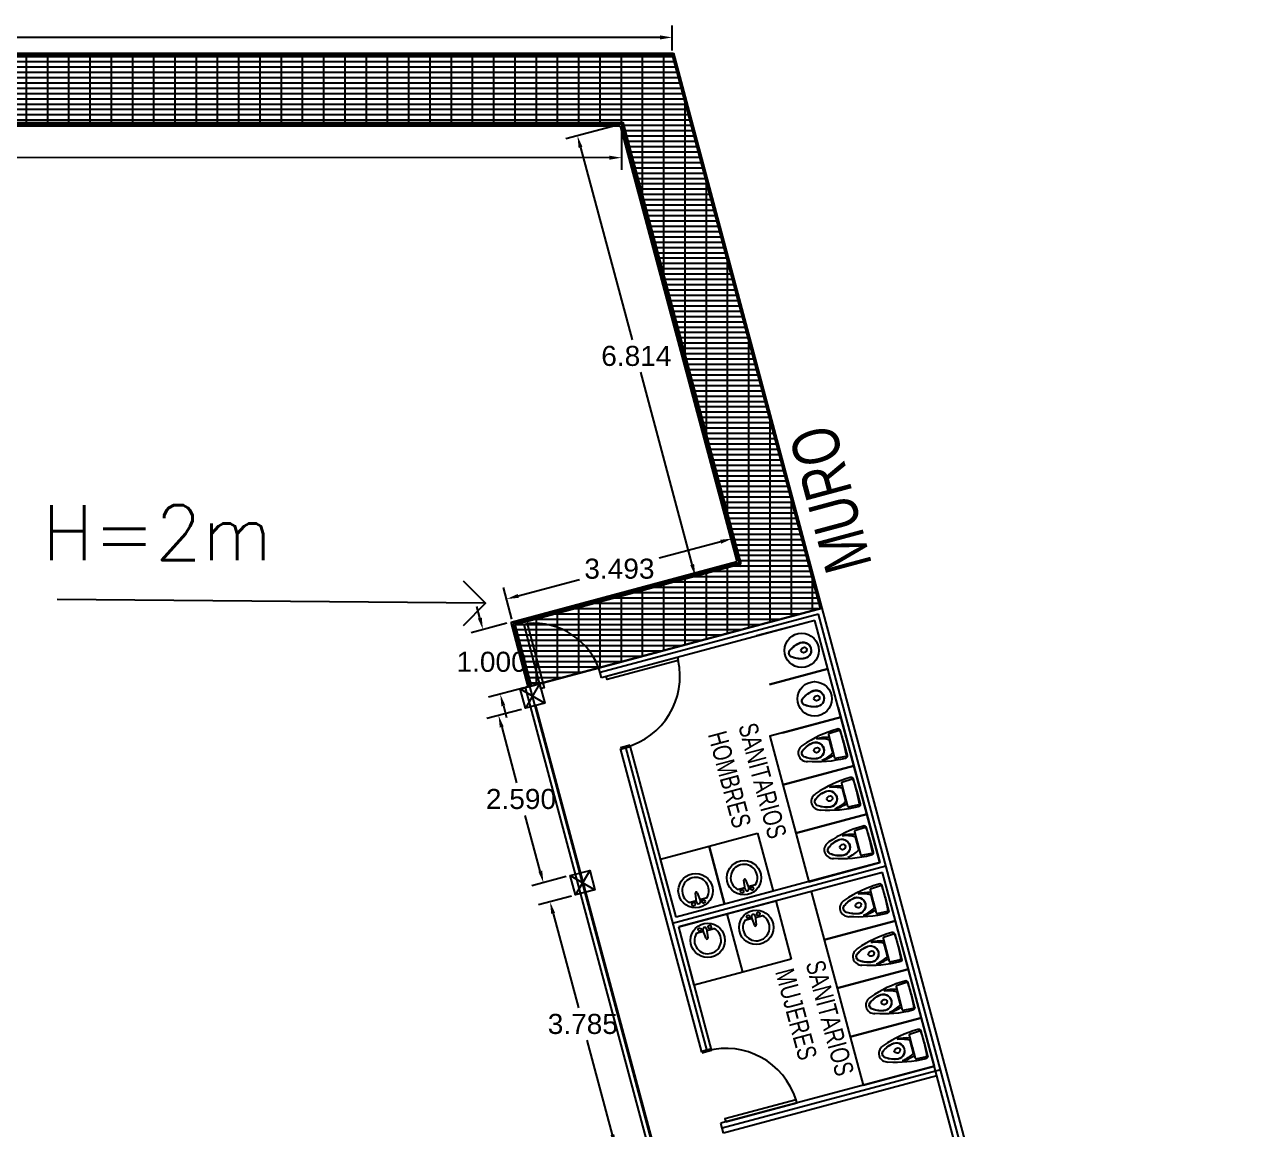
# Model space of a CAD drawing. Header units: millimetres. Extents: x 2348.9 to 2410.1, y 1655.7 to 1718.5.
# Drawn here: x 2373.03 to 2391.16, y 1699.52 to 1716.04 of the extents above; entities that cross this region are included whole.
import ezdxf

# ---------------------------------------------------------------- set-up
doc = ezdxf.new("R2010")
doc.units = ezdxf.units.MM
doc.layers.add('muros', color=5, linetype='Continuous', lineweight=50)
doc.styles.add('ARRAY BASE$0$STYLE1', font='swissc.ttf', dxfattribs={"width": 0.9})
doc.styles.get("Standard").update_dxf_attribs({"font": 'arial.ttf'})
doc.styles.add('TEXTOS', font='romans.shx')
doc.dimstyles.get("Standard").update_dxf_attribs({"dimtxt": 0.18, "dimasz": 0.18, "dimexe": 0.18, "dimexo": 0.0625, "dimgap": 0.09, "dimtad": 0, "dimtih": 1, "dimtoh": 1, "dimdec": 4, "dimzin": 0, "dimdsep": 46, "dimtxsty": 'Standard', "dimcen": 0.09, "dimadec": 0, "dimazin": 0, "dimtfac": 1, "dimtdec": 4, "dimtofl": 0, "dimtmove": 0, "dimatfit": 3, "dimfxl": 1, "dimtolj": 1, "dimtzin": 0, "dimarcsym": 0})

# ---------------------------------------------------------------- blocks, each defined once
blk = doc.blocks.new('*D27')
at = {"color": 0, "lineweight": -2, "transparency": 16777216}
for p, q in [((2356.495, 1715.649), (2356.495, 1716.027)), ((2382.712, 1715.649), (2382.712, 1716.027)), ((2356.675, 1715.847), (2368.889, 1715.847)), ((2382.532, 1715.847), (2370.319, 1715.847))]:
    blk.add_line(p, q, dxfattribs=at)
at = {"color": 0, "transparency": 16777216}
for points in [[(2356.675, 1715.877), (2356.675, 1715.817), (2356.495, 1715.847)], [(2382.532, 1715.877), (2382.532, 1715.817), (2382.712, 1715.847)]]:
    blk.add_solid(points, dxfattribs=at)
at = {"layer": 'Defpoints', "color": 0, "transparency": 16777216}
for p in [(2382.712, 1715.847), (2356.495, 1715.586), (2382.712, 1715.586)]:
    blk.add_point(p, dxfattribs=at)
at = {"color": 0, "transparency": 16777216, "insert": (2369.604, 1715.847), "char_height": 0.3, "attachment_point": 5}
blk.add_mtext('\\A1;26.217', dxfattribs=at)
blk = doc.blocks.new('*D29')
at = {"color": 0, "lineweight": -2, "transparency": 16777216}
for p, q in [((2379.838, 1707.168), (2379.791, 1707.342)), ((2380.244, 1707.09), (2379.711, 1706.948)), ((2380.502, 1706.124), (2379.97, 1705.982)), ((2380.19, 1705.854), (2380.237, 1705.68))]:
    blk.add_line(p, q, dxfattribs=at)
at = {"color": 0, "transparency": 16777216}
for points in [[(2379.867, 1707.176), (2379.809, 1707.16), (2379.885, 1706.994)], [(2380.219, 1705.862), (2380.161, 1705.847), (2380.143, 1706.028)]]:
    blk.add_solid(points, dxfattribs=at)
at = {"layer": 'Defpoints', "color": 0, "transparency": 16777216}
for p in [(2380.304, 1707.107), (2379.885, 1706.994), (2380.563, 1706.141)]:
    blk.add_point(p, dxfattribs=at)
at = {"color": 0, "transparency": 16777216, "insert": (2380.014, 1706.511), "char_height": 0.3, "attachment_point": 5}
blk.add_mtext('\\A1;1.000', dxfattribs=at)
blk = doc.blocks.new('*D30')
at = {"color": 0, "lineweight": -2, "transparency": 16777216}
for p, q in [((2357.53, 1714.491), (2357.53, 1713.871)), ((2381.954, 1714.489), (2381.954, 1713.869)), ((2357.71, 1714.051), (2369.027, 1714.05)), ((2381.774, 1714.049), (2370.456, 1714.05))]:
    blk.add_line(p, q, dxfattribs=at)
at = {"color": 0, "transparency": 16777216}
for points in [[(2357.71, 1714.081), (2357.71, 1714.021), (2357.53, 1714.051)], [(2381.774, 1714.079), (2381.774, 1714.019), (2381.954, 1714.049)]]:
    blk.add_solid(points, dxfattribs=at)
at = {"layer": 'Defpoints', "color": 0, "transparency": 16777216}
for p in [(2357.53, 1714.553), (2381.954, 1714.552), (2381.954, 1714.049)]:
    blk.add_point(p, dxfattribs=at)
at = {"color": 0, "transparency": 16777216, "insert": (2369.742, 1714.05), "char_height": 0.3, "attachment_point": 5}
blk.add_mtext('\\A1;24.424', dxfattribs=at)
blk = doc.blocks.new('*D31')
at = {"color": 0, "lineweight": -2, "transparency": 16777216}
for p, q in [((2381.894, 1714.536), (2381.123, 1714.329)), ((2381.343, 1714.202), (2382.112, 1711.328)), ((2383.011, 1707.967), (2382.242, 1710.841)), ((2383.654, 1707.952), (2382.884, 1707.746))]:
    blk.add_line(p, q, dxfattribs=at)
at = {"color": 0, "transparency": 16777216}
for points in [[(2381.372, 1714.21), (2381.314, 1714.194), (2381.297, 1714.376)], [(2383.04, 1707.975), (2382.982, 1707.959), (2383.058, 1707.793)]]:
    blk.add_solid(points, dxfattribs=at)
at = {"layer": 'Defpoints', "color": 0, "transparency": 16777216}
for p in [(2381.954, 1714.552), (2383.715, 1707.969), (2383.058, 1707.793)]:
    blk.add_point(p, dxfattribs=at)
at = {"color": 0, "transparency": 16777216, "insert": (2382.177, 1711.084), "char_height": 0.3, "attachment_point": 5}
blk.add_mtext('\\A1;6.814', dxfattribs=at)
blk = doc.blocks.new('*D32')
at = {"color": 0, "lineweight": -2, "transparency": 16777216}
for p, q in [((2383.692, 1708.053), (2383.565, 1708.529)), ((2383.437, 1708.308), (2382.52, 1708.063)), ((2380.411, 1707.498), (2381.328, 1707.743)), ((2380.318, 1707.149), (2380.191, 1707.625))]:
    blk.add_line(p, q, dxfattribs=at)
at = {"color": 0, "transparency": 16777216}
for points in [[(2383.43, 1708.337), (2383.445, 1708.279), (2383.611, 1708.355)], [(2380.404, 1707.527), (2380.419, 1707.469), (2380.238, 1707.451)]]:
    blk.add_solid(points, dxfattribs=at)
at = {"layer": 'Defpoints', "color": 0, "transparency": 16777216}
for p in [(2383.611, 1708.355), (2383.708, 1707.993), (2380.335, 1707.089)]:
    blk.add_point(p, dxfattribs=at)
at = {"color": 0, "transparency": 16777216, "insert": (2381.924, 1707.903), "char_height": 0.3, "attachment_point": 5}
blk.add_mtext('\\A1;3.493', dxfattribs=at)
blk = doc.blocks.new('*D33')
at = {"color": 0, "lineweight": -2, "transparency": 16777216}
for p, q in [((2380.459, 1705.802), (2379.944, 1705.664)), ((2380.165, 1705.537), (2380.388, 1704.703)), ((2380.742, 1703.383), (2380.518, 1704.217)), ((2381.13, 1703.301), (2380.614, 1703.162))]:
    blk.add_line(p, q, dxfattribs=at)
at = {"color": 0, "transparency": 16777216}
for points in [[(2380.194, 1705.545), (2380.136, 1705.529), (2380.118, 1705.711)], [(2380.771, 1703.391), (2380.713, 1703.375), (2380.788, 1703.209)]]:
    blk.add_solid(points, dxfattribs=at)
at = {"layer": 'Defpoints', "color": 0, "transparency": 16777216}
for p in [(2380.52, 1705.818), (2380.788, 1703.209), (2381.19, 1703.317)]:
    blk.add_point(p, dxfattribs=at)
at = {"color": 0, "transparency": 16777216, "insert": (2380.453, 1704.46), "char_height": 0.3, "attachment_point": 5}
blk.add_mtext('\\A1;2.590', dxfattribs=at)
blk = doc.blocks.new('*D34')
at = {"color": 0, "lineweight": -2, "transparency": 16777216}
for p, q in [((2381.207, 1703.011), (2380.713, 1702.878)), ((2380.934, 1702.751), (2381.312, 1701.34)), ((2381.82, 1699.443), (2381.442, 1700.854)), ((2382.187, 1699.355), (2381.693, 1699.222))]:
    blk.add_line(p, q, dxfattribs=at)
at = {"color": 0, "transparency": 16777216}
for points in [[(2380.963, 1702.759), (2380.905, 1702.743), (2380.887, 1702.925)], [(2381.849, 1699.451), (2381.791, 1699.435), (2381.867, 1699.269)]]:
    blk.add_solid(points, dxfattribs=at)
at = {"layer": 'Defpoints', "color": 0, "transparency": 16777216}
for p in [(2381.268, 1703.027), (2381.867, 1699.269), (2382.247, 1699.371)]:
    blk.add_point(p, dxfattribs=at)
at = {"color": 0, "transparency": 16777216, "insert": (2381.377, 1701.097), "char_height": 0.3, "attachment_point": 5}
blk.add_mtext('\\A1;3.785', dxfattribs=at)

msp = doc.modelspace()

# ---------------------------------------------------------------- hatches: boundary and pattern name
at = {"true_color": 0xa953a0}
h = msp.add_hatch(dxfattribs=at)
h.set_pattern_fill('GRATE', color=215, scale=0.1)
h.set_pattern_definition([(0, (869.383, 334.12309), (0, 0.079375), []), (90, (869.383, 334.1231), (-0.3175, 2e-17), [])])
h.paths.add_polyline_path([(2382.7192, 1715.5611), (2356.5201, 1715.5611), (2356.5201, 1696.8256), (2357.5289, 1696.8259), (2357.5296, 1714.5533), (2357.5296, 1714.5774), (2381.9727, 1714.5774), (2383.7385, 1707.975), (2383.7211, 1707.9445), (2383.7147, 1707.9686), (2380.3653, 1707.0712), (2380.6111, 1706.1535), (2384.9261, 1707.3097)])

# ---------------------------------------------------------------- linework, layer by layer
at = {"color": 5}
for p, q in [((2356.4701, 1715.6111), (2382.732, 1715.6111)), ((2382.732, 1715.6111), (2384.9502, 1707.3162)), ((2357.5539, 1714.5274), (2381.9346, 1714.5274)), ((2381.9346, 1714.5274), (2383.6773, 1708.0104)), ((2380.304, 1707.1065), (2383.6773, 1708.0104)), ((2383.7274, 1707.9203), (2383.7276, 1707.9203)), ((2380.5628, 1706.1406), (2384.9502, 1707.3162)), ((2384.9502, 1707.3162), (2381.6168, 1706.423)), ((2380.5628, 1706.1406), (2380.304, 1707.1065)), ((2384.8442, 1707.1325), (2381.657, 1706.2728)), ((2381.6168, 1706.423), (2380.5146, 1706.1277)), ((2381.657, 1706.2728), (2381.6168, 1706.423)), ((2383.1565, 1700.6769), (2381.9403, 1705.2156)), ((2382.7711, 1702.6947), (2382.0852, 1705.2544)), ((2383.302, 1700.7132), (2382.8099, 1702.5498)), ((2383.4803, 1699.4683), (2383.4415, 1699.6132)), ((2383.5864, 1699.652), (2383.586, 1699.6532))]:
    msp.add_line(p, q, dxfattribs=at)
at = {"color": 6}
for p, q in [((2356.4951, 1715.5861), (2382.7387, 1715.5861)), ((2382.7125, 1715.5861), (2384.9261, 1707.3097)), ((2357.5296, 1714.5533), (2381.9538, 1714.5524)), ((2381.9538, 1714.5525), (2383.7211, 1707.9445)), ((2384.8972, 1707.2243), (2381.6362, 1706.3506)), ((2382.0127, 1705.235), (2383.2289, 1700.6963))]:
    msp.add_line(p, q, dxfattribs=at)
at = {"color": 4}
for p, q in [((2356.4951, 1715.5861), (2382.7125, 1715.5861)), ((2356.5201, 1715.5611), (2382.7214, 1715.5611)), ((2357.5296, 1714.5774), (2381.9727, 1714.5774)), ((2357.5296, 1714.5533), (2381.9538, 1714.5524)), ((2381.9537, 1714.5527), (2383.7082, 1707.9928)), ((2381.9726, 1714.5777), (2383.7385, 1707.975)), ((2380.3346, 1707.0888), (2383.7082, 1707.9928)), ((2380.3653, 1707.0712), (2383.7385, 1707.975)), ((2380.3346, 1707.0888), (2380.587, 1706.1471)), ((2380.6111, 1706.1535), (2380.3653, 1707.0712))]:
    msp.add_line(p, q, dxfattribs=at)
msp.add_line((2373.5236, 1707.4487), (2379.9172, 1707.395))
at = {"color": 6, "ltscale": 2}
for p, q in [((2395.2759, 1668.4907), (2384.8972, 1707.2243)), ((2386.3134, 1684.776), (2380.587, 1706.1471)), ((2385.9066, 1703.4572), (2382.718, 1702.6029)), ((2386.7219, 1700.4146), (2383.4609, 1699.5408))]:
    msp.add_line(p, q, dxfattribs=at)
at = {"color": 5, "lineweight": 25}
msp.add_line((2384.9502, 1707.3162), (2398.7767, 1655.7466), dxfattribs=at)
at = {"color": 3}
msp.add_line((2380.354, 1707.0164), (2380.3541, 1707.0164), dxfattribs=at)
at = {"color": 7, "ltscale": 2}
for p, q in [((2384.8442, 1707.1325), (2383.9748, 1706.8995)), ((2385.0383, 1706.408), (2384.8442, 1707.1325)), ((2384.169, 1706.1751), (2385.0383, 1706.408)), ((2385.0383, 1706.408), (2384.169, 1706.1751)), ((2385.2324, 1705.6836), (2385.0383, 1706.408)), ((2384.3631, 1705.4507), (2385.2324, 1705.6836)), ((2383.2626, 1703.7582), (2383.987, 1703.9523)), ((2383.987, 1703.9523), (2384.2201, 1703.083)), ((2382.5381, 1703.564), (2383.2626, 1703.7582)), ((2383.4955, 1702.8888), (2383.2626, 1703.7582)), ((2383.2626, 1703.7582), (2383.4955, 1702.8888)), ((2382.7711, 1702.6947), (2382.5381, 1703.564)), ((2383.5343, 1702.7439), (2384.2588, 1702.9381)), ((2384.2588, 1702.9381), (2384.4917, 1702.0687)), ((2382.8099, 1702.5498), (2383.5343, 1702.7439)), ((2383.7673, 1701.8746), (2383.5343, 1702.7439)), ((2383.0428, 1701.6805), (2382.8099, 1702.5498)), ((2384.4917, 1702.0687), (2383.7673, 1701.8746)), ((2383.7673, 1701.8746), (2383.0428, 1701.6805))]:
    msp.add_line(p, q, dxfattribs=at)
at = {"color": 5, "ltscale": 2}
for p, q in [((2385.8147, 1703.5103), (2384.8442, 1707.1325)), ((2380.5146, 1706.1277), (2386.2021, 1684.9014)), ((2385.1936, 1705.8285), (2385.8147, 1703.5103)), ((2385.8147, 1703.5103), (2382.7711, 1702.6947)), ((2385.8536, 1703.3654), (2382.8099, 1702.5498)), ((2390.5123, 1685.9787), (2385.8536, 1703.3654)), ((2386.63, 1700.4676), (2383.4415, 1699.6132)), ((2386.6688, 1700.3227), (2383.4803, 1699.4683))]:
    msp.add_line(p, q, dxfattribs=at)
at = {"color": 4, "ltscale": 2}
for p, q in [((2380.6579, 1705.8555), (2386.2678, 1684.919)), ((2380.6714, 1705.8591), (2386.2813, 1684.9227))]:
    msp.add_line(p, q, dxfattribs=at)
at = {"color": 7}
for p, q in [((2385.277, 1705.2987), (2385.3261, 1705.1155)), ((2385.4711, 1704.5743), (2385.5202, 1704.3911)), ((2385.6652, 1703.8499), (2385.7143, 1703.6666)), ((2383.8026, 1703.1115), (2383.785, 1703.2482)), ((2383.8093, 1703.2547), (2383.8578, 1703.1263)), ((2384.2201, 1703.083), (2382.7711, 1702.6947)), ((2383.0782, 1702.9174), (2383.0606, 1703.0541)), ((2383.0848, 1703.0606), (2383.1334, 1702.9322)), ((2383.6876, 1703.1103), (2383.7989, 1703.1401)), ((2383.8477, 1703.1531), (2383.958, 1703.1827)), ((2382.9632, 1702.9162), (2383.0745, 1702.946)), ((2383.1232, 1702.959), (2383.2336, 1702.9886)), ((2385.8982, 1702.9805), (2385.9473, 1702.7973)), ((2383.9066, 1702.6737), (2383.7963, 1702.6442)), ((2383.945, 1702.5722), (2383.8965, 1702.7006)), ((2383.9517, 1702.7154), (2383.9693, 1702.5787)), ((2384.0667, 1702.7166), (2383.9554, 1702.6868)), ((2383.1822, 1702.4796), (2383.0718, 1702.4501)), ((2383.2206, 1702.3781), (2383.1721, 1702.5065)), ((2383.2272, 1702.5213), (2383.2448, 1702.3846)), ((2383.3422, 1702.5225), (2383.2309, 1702.4927)), ((2386.0923, 1702.2561), (2386.1414, 1702.0728)), ((2386.2864, 1701.5316), (2386.3355, 1701.3484)), ((2386.4805, 1700.8072), (2386.5296, 1700.624))]:
    msp.add_line(p, q, dxfattribs=at)
msp.add_lwpolyline([(2379.5886, 1707.7237), (2379.9239, 1707.3883), (2379.5886, 1707.0529)])
at = {"color": 7, "ltscale": 2}
for points in [[(2380.7514, 1706.1132), (2380.4987, 1707.0717), (2380.547, 1707.0844), (2380.7997, 1706.1259)], [(2381.728, 1706.2975), (2382.7906, 1706.5822), (2382.8035, 1706.5339), (2381.741, 1706.2492)], [(2385.2324, 1705.6836), (2384.1699, 1705.3989), (2384.364, 1704.6745), (2385.4265, 1704.9592)], [(2385.4265, 1704.9592), (2384.364, 1704.6745), (2384.5581, 1703.95), (2385.6206, 1704.2347)], [(2385.6206, 1704.2347), (2384.5581, 1703.95), (2384.7522, 1703.2256), (2385.8147, 1703.5103)], [(2385.8536, 1703.3654), (2384.791, 1703.0807), (2384.9852, 1702.3562), (2386.0477, 1702.6409)], [(2386.0477, 1702.6409), (2384.9852, 1702.3562), (2385.1793, 1701.6318), (2386.2418, 1701.9165)], [(2386.2418, 1701.9165), (2385.1793, 1701.6318), (2385.3734, 1700.9073), (2386.4359, 1701.192)], [(2386.4359, 1701.192), (2385.3734, 1700.9073), (2385.5675, 1700.1829), (2386.63, 1700.4676)], [(2383.5136, 1699.6338), (2384.5761, 1699.9185), (2384.5632, 1699.9668), (2383.5006, 1699.6821)]]:
    msp.add_lwpolyline(points, close=True, dxfattribs=at)
at = {"color": 7}
for points in [[(2384.6911, 1706.5603, -0.1226116), (2384.5065, 1706.5806, -0.2757584), (2384.4591, 1706.6267, -0.2757584), (2384.4772, 1706.6903, -0.1226116), (2384.6268, 1706.8001)], [(2384.6854, 1706.5621, -0.1136628), (2384.5121, 1706.581, -0.2986662), (2384.4605, 1706.627, -0.2986662), (2384.4821, 1706.6927, -0.1136628), (2384.6228, 1706.7957)], [(2384.6042, 1706.79, -0.4923694), (2384.7863, 1706.7143, -0.4923694), (2384.6665, 1706.5578)], [(2384.6095, 1706.7897, -0.4810095), (2384.7836, 1706.7136, -0.4810095), (2384.6709, 1706.5607)], [(2384.8836, 1705.8418, -0.1226116), (2384.6991, 1705.8621, -0.2757584), (2384.6517, 1705.9081, -0.2757584), (2384.6697, 1705.9717, -0.1226116), (2384.8194, 1706.0815)], [(2384.878, 1705.8435, -0.1136628), (2384.7046, 1705.8624, -0.2986662), (2384.653, 1705.9085, -0.2986662), (2384.6747, 1705.9742, -0.1136628), (2384.8154, 1706.0772)], [(2384.7968, 1706.0714, -0.4923694), (2384.9788, 1705.9958, -0.4923694), (2384.859, 1705.8392)], [(2384.8021, 1706.0712, -0.4810095), (2384.9761, 1705.995, -0.4810095), (2384.8635, 1705.8421)], [(2385.2195, 1705.4768, -0.0255374), (2385.277, 1705.2987), (2385.2279, 1705.482, 0.4442932), (2385.1792, 1705.5069, 0.0826689), (2384.6666, 1705.2679, 0.1369387), (2384.6103, 1705.2074, 0.185158), (2384.6009, 1705.1176, 0.185158), (2384.654, 1705.0445, 0.1369387), (2384.7329, 1705.0202)], [(2385.2195, 1705.4768, 0.3997494), (2385.2057, 1705.4833), (2385.0552, 1705.4344, 0.3989595), (2385.0477, 1705.4205), (2385.0935, 1705.2496), (2385.1393, 1705.0786, 0.3989595), (2385.1528, 1705.0703), (2385.3076, 1705.1032, 0.3997494), (2385.3261, 1705.1155, -0.4442932), (2385.2964, 1705.0696, -0.0826689), (2384.7329, 1705.0202)], [(2384.8826, 1705.0646, -0.1226116), (2384.6981, 1705.0849, -0.2757584), (2384.6507, 1705.1309, -0.2757584), (2384.6687, 1705.1945, -0.1226116), (2384.8184, 1705.3044)], [(2384.877, 1705.0664, -0.1136628), (2384.7037, 1705.0852, -0.2986662), (2384.652, 1705.1313, -0.2986662), (2384.6737, 1705.197, -0.1136628), (2384.8144, 1705.3)], [(2384.7958, 1705.2942, -0.4923694), (2384.9778, 1705.2186, -0.4923694), (2384.858, 1705.0621)], [(2384.8011, 1705.294, -0.4810095), (2384.9751, 1705.2179, -0.4810095), (2384.8625, 1705.0649)], [(2384.9508, 1705.0416, 0.1029338), (2385.1122, 1705.1485, 0.2666236), (2385.114, 1705.1552), (2385.089, 1705.2484), (2385.064, 1705.3415, 0.2666236), (2385.0592, 1705.3464, 0.1029338), (2384.866, 1705.3583)], [(2385.4136, 1704.7523, -0.0255374), (2385.4711, 1704.5743), (2385.422, 1704.7575, 0.4442932), (2385.3733, 1704.7824, 0.0826689), (2384.8607, 1704.5435, 0.1369387), (2384.8044, 1704.483, 0.185158), (2384.795, 1704.3931, 0.185158), (2384.8481, 1704.32, 0.1369387), (2384.9271, 1704.2958)], [(2385.4136, 1704.7523, 0.3997494), (2385.3998, 1704.7589), (2385.2493, 1704.71, 0.3989595), (2385.2418, 1704.6961), (2385.2876, 1704.5251), (2385.3334, 1704.3542, 0.3989595), (2385.3469, 1704.3459), (2385.5017, 1704.3788, 0.3997494), (2385.5202, 1704.3911, -0.4442932), (2385.4905, 1704.3452, -0.0826689), (2384.9271, 1704.2958)], [(2385.0768, 1704.3401, -0.1226116), (2384.8922, 1704.3604, -0.2757584), (2384.8448, 1704.4065, -0.2757584), (2384.8628, 1704.4701, -0.1226116), (2385.0125, 1704.5799)], [(2385.0711, 1704.3419, -0.1136628), (2384.8978, 1704.3608, -0.2986662), (2384.8461, 1704.4068, -0.2986662), (2384.8678, 1704.4726, -0.1136628), (2385.0085, 1704.5755)], [(2384.9899, 1704.5698, -0.4923694), (2385.1719, 1704.4941, -0.4923694), (2385.0521, 1704.3376)], [(2384.9952, 1704.5695, -0.4810095), (2385.1693, 1704.4934, -0.4810095), (2385.0566, 1704.3405)], [(2385.145, 1704.3172, 0.1029338), (2385.3063, 1704.4241, 0.2666236), (2385.3081, 1704.4308), (2385.2831, 1704.5239), (2385.2582, 1704.6171, 0.2666236), (2385.2533, 1704.622, 0.1029338), (2385.0601, 1704.6339)], [(2385.6077, 1704.0279, -0.0255374), (2385.6652, 1703.8499), (2385.6161, 1704.0331, 0.4442932), (2385.5675, 1704.058, 0.0826689), (2385.0548, 1703.8191, 0.1369387), (2384.9985, 1703.7586, 0.185158), (2384.9891, 1703.6687, 0.185158), (2385.0422, 1703.5956, 0.1369387), (2385.1212, 1703.5713)], [(2385.6077, 1704.0279, 0.3997494), (2385.5939, 1704.0344), (2385.4435, 1703.9855, 0.3989595), (2385.4359, 1703.9716), (2385.4817, 1703.8007), (2385.5275, 1703.6297, 0.3989595), (2385.541, 1703.6215), (2385.6958, 1703.6544, 0.3997494), (2385.7143, 1703.6666, -0.4442932), (2385.6846, 1703.6207, -0.0826689), (2385.1212, 1703.5713)], [(2385.2709, 1703.6157, -0.1226116), (2385.0863, 1703.636, -0.2757584), (2385.0389, 1703.682, -0.2757584), (2385.0569, 1703.7456, -0.1226116), (2385.2066, 1703.8555)], [(2385.2652, 1703.6175, -0.1136628), (2385.0919, 1703.6363, -0.2986662), (2385.0402, 1703.6824, -0.2986662), (2385.0619, 1703.7481, -0.1136628), (2385.2026, 1703.8511)], [(2385.184, 1703.8453, -0.4923694), (2385.366, 1703.7697, -0.4923694), (2385.2462, 1703.6132)], [(2385.1893, 1703.8451, -0.4810095), (2385.3634, 1703.769, -0.4810095), (2385.2507, 1703.616)], [(2385.3391, 1703.5927, 0.1029338), (2385.5004, 1703.6997, 0.2666236), (2385.5022, 1703.7063), (2385.4772, 1703.7995), (2385.4523, 1703.8927, 0.2666236), (2385.4474, 1703.8975, 0.1029338), (2385.2542, 1703.9095)], [(2385.8406, 1703.1585, -0.0255374), (2385.8982, 1702.9805), (2385.8491, 1703.1638, 0.4442932), (2385.8004, 1703.1887, 0.0826689), (2385.2877, 1702.9497, 0.1369387), (2385.2314, 1702.8892, 0.185158), (2385.222, 1702.7994, 0.185158), (2385.2751, 1702.7262, 0.1369387), (2385.3541, 1702.702)], [(2385.8406, 1703.1585, 0.3997494), (2385.8269, 1703.1651), (2385.6764, 1703.1162, 0.3989595), (2385.6688, 1703.1023), (2385.7146, 1702.9313), (2385.7604, 1702.7604, 0.3989595), (2385.7739, 1702.7521), (2385.9287, 1702.785, 0.3997494), (2385.9473, 1702.7973, -0.4442932), (2385.9176, 1702.7514, -0.0826689), (2385.3541, 1702.702)], [(2385.572, 1702.7234, 0.1029338), (2385.7334, 1702.8303, 0.2666236), (2385.7351, 1702.837), (2385.7102, 1702.9302), (2385.6852, 1703.0233, 0.2666236), (2385.6804, 1703.0282, 0.1029338), (2385.4871, 1703.0401)], [(2385.5038, 1702.7464, -0.1226116), (2385.3193, 1702.7667, -0.2757584), (2385.2719, 1702.8127, -0.2757584), (2385.2899, 1702.8763, -0.1226116), (2385.4396, 1702.9861)], [(2385.4981, 1702.7481, -0.1136628), (2385.3248, 1702.767, -0.2986662), (2385.2732, 1702.8131, -0.2986662), (2385.2949, 1702.8788, -0.1136628), (2385.4355, 1702.9818)], [(2385.417, 1702.976, -0.4923694), (2385.599, 1702.9004, -0.4923694), (2385.4792, 1702.7438)], [(2385.4223, 1702.9758, -0.4810095), (2385.5963, 1702.8996, -0.4810095), (2385.4836, 1702.7467)], [(2386.0347, 1702.4341, -0.0255374), (2386.0923, 1702.2561), (2386.0432, 1702.4393, 0.4442932), (2385.9945, 1702.4642, 0.0826689), (2385.4818, 1702.2253, 0.1369387), (2385.4256, 1702.1648, 0.185158), (2385.4161, 1702.0749, 0.185158), (2385.4692, 1702.0018, 0.1369387), (2385.5482, 1701.9775)], [(2386.0347, 1702.4341, 0.3997494), (2386.021, 1702.4407), (2385.8705, 1702.3918, 0.3989595), (2385.8629, 1702.3778), (2385.9087, 1702.2069), (2385.9545, 1702.036, 0.3989595), (2385.9681, 1702.0277), (2386.1228, 1702.0606, 0.3997494), (2386.1414, 1702.0728, -0.4442932), (2386.1117, 1702.0269, -0.0826689), (2385.5482, 1701.9775)], [(2385.7661, 1701.999, 0.1029338), (2385.9275, 1702.1059, 0.2666236), (2385.9293, 1702.1125), (2385.9043, 1702.2057), (2385.8793, 1702.2989, 0.2666236), (2385.8745, 1702.3038, 0.1029338), (2385.6813, 1702.3157)], [(2385.6979, 1702.0219, -0.1226116), (2385.5134, 1702.0422, -0.2757584), (2385.466, 1702.0883, -0.2757584), (2385.484, 1702.1518, -0.1226116), (2385.6337, 1702.2617)], [(2385.6923, 1702.0237, -0.1136628), (2385.5189, 1702.0425, -0.2986662), (2385.4673, 1702.0886, -0.2986662), (2385.489, 1702.1543, -0.1136628), (2385.6297, 1702.2573)], [(2385.6111, 1702.2516, -0.4923694), (2385.7931, 1702.1759, -0.4923694), (2385.6733, 1702.0194)], [(2385.6164, 1702.2513, -0.4810095), (2385.7904, 1702.1752, -0.4810095), (2385.6778, 1702.0222)], [(2386.2289, 1701.7096, -0.0255374), (2386.2864, 1701.5316), (2386.2373, 1701.7149, 0.4442932), (2386.1886, 1701.7398, 0.0826689), (2385.676, 1701.5008, 0.1369387), (2385.6197, 1701.4403, 0.185158), (2385.6103, 1701.3505, 0.185158), (2385.6633, 1701.2773, 0.1369387), (2385.7423, 1701.2531)], [(2386.2289, 1701.7096, 0.3997494), (2386.2151, 1701.7162), (2386.0646, 1701.6673, 0.3989595), (2386.0571, 1701.6534), (2386.1029, 1701.4825), (2386.1487, 1701.3115, 0.3989595), (2386.1622, 1701.3032), (2386.317, 1701.3361, 0.3997494), (2386.3355, 1701.3484, -0.4442932), (2386.3058, 1701.3025, -0.0826689), (2385.7423, 1701.2531)], [(2385.9602, 1701.2745, 0.1029338), (2386.1216, 1701.3814, 0.2666236), (2386.1234, 1701.3881), (2386.0984, 1701.4813), (2386.0734, 1701.5744, 0.2666236), (2386.0686, 1701.5793, 0.1029338), (2385.8754, 1701.5912)], [(2385.892, 1701.2975, -0.1226116), (2385.7075, 1701.3178, -0.2757584), (2385.6601, 1701.3638, -0.2757584), (2385.6781, 1701.4274, -0.1226116), (2385.8278, 1701.5372)], [(2385.8864, 1701.2992, -0.1136628), (2385.713, 1701.3181, -0.2986662), (2385.6614, 1701.3642, -0.2986662), (2385.6831, 1701.4299, -0.1136628), (2385.8238, 1701.5329)], [(2385.8052, 1701.5271, -0.4923694), (2385.9872, 1701.4515, -0.4923694), (2385.8674, 1701.2949)], [(2385.8105, 1701.5269, -0.4810095), (2385.9845, 1701.4507, -0.4810095), (2385.8719, 1701.2978)], [(2386.423, 1700.9852, -0.0255374), (2386.4805, 1700.8072), (2386.4314, 1700.9904, 0.4442932), (2386.3827, 1701.0153, 0.0826689), (2385.8701, 1700.7764, 0.1369387), (2385.8138, 1700.7159, 0.185158), (2385.8044, 1700.626, 0.185158), (2385.8575, 1700.5529, 0.1369387), (2385.9365, 1700.5286)], [(2386.423, 1700.9852, 0.3997494), (2386.4092, 1700.9918), (2386.2587, 1700.9429, 0.3989595), (2386.2512, 1700.9289), (2386.297, 1700.758), (2386.3428, 1700.5871, 0.3989595), (2386.3563, 1700.5788), (2386.5111, 1700.6117, 0.3997494), (2386.5296, 1700.624, -0.4442932), (2386.4999, 1700.578, -0.0826689), (2385.9365, 1700.5286)], [(2386.1544, 1700.5501, 0.1029338), (2386.3157, 1700.657, 0.2666236), (2386.3175, 1700.6636), (2386.2925, 1700.7568), (2386.2676, 1700.85, 0.2666236), (2386.2627, 1700.8549, 0.1029338), (2386.0695, 1700.8668)], [(2386.0862, 1700.573, -0.1226116), (2385.9016, 1700.5933, -0.2757584), (2385.8542, 1700.6394, -0.2757584), (2385.8722, 1700.703, -0.1226116), (2386.0219, 1700.8128)], [(2386.0805, 1700.5748, -0.1136628), (2385.9072, 1700.5937, -0.2986662), (2385.8555, 1700.6397, -0.2986662), (2385.8772, 1700.7054, -0.1136628), (2386.0179, 1700.8084)], [(2385.9993, 1700.8027, -0.4923694), (2386.1813, 1700.727, -0.4923694), (2386.0615, 1700.5705)], [(2386.0046, 1700.8024, -0.4810095), (2386.1786, 1700.7263, -0.4810095), (2386.066, 1700.5734)]]:
    msp.add_lwpolyline(points, format="xyb", dxfattribs=at)
for points in [[(2384.6366, 1706.6839, -0.3235787), (2384.6908, 1706.7291, -0.5398506), (2384.72, 1706.6804, -0.8005085)], [(2384.8291, 1705.9653, -0.3235787), (2384.8833, 1706.0105, -0.5398506), (2384.9126, 1705.9618, -0.8005085)], [(2384.8282, 1705.1881, -0.3235787), (2384.8824, 1705.2334, -0.5398506), (2384.9116, 1705.1846, -0.8005085)], [(2385.0223, 1704.4637, -0.3235787), (2385.0765, 1704.5089, -0.5398506), (2385.1057, 1704.4602, -0.8005085)], [(2385.2164, 1703.7393, -0.3235787), (2385.2706, 1703.7845, -0.5398506), (2385.2998, 1703.7358, -0.8005085)], [(2385.4493, 1702.8699, -0.3235787), (2385.5035, 1702.9151, -0.5398506), (2385.5327, 1702.8664, -0.8005085)], [(2385.6434, 1702.1455, -0.3235787), (2385.6976, 1702.1907, -0.5398506), (2385.7269, 1702.142, -0.8005085)], [(2385.8376, 1701.421, -0.3235787), (2385.8918, 1701.4662, -0.5398506), (2385.921, 1701.4175, -0.8005085)], [(2386.0317, 1700.6966, -0.3235787), (2386.0859, 1700.7418, -0.5398506), (2386.1151, 1700.6931, -0.8005085)]]:
    msp.add_lwpolyline(points, format="xyb", close=True, dxfattribs=at)
at = {"color": 1}
for points in [[(2380.7319, 1706.1859), (2380.8096, 1705.8961), (2380.5198, 1705.8185), (2380.4421, 1706.1083), (2380.7319, 1706.1859), (2380.5198, 1705.8185), (2380.4421, 1706.1083), (2380.8096, 1705.8961)], [(2381.4799, 1703.3944), (2381.5575, 1703.1046), (2381.2678, 1703.0269), (2381.1901, 1703.3167), (2381.4799, 1703.3944), (2381.2678, 1703.0269), (2381.1901, 1703.3167), (2381.5575, 1703.1046)]]:
    msp.add_lwpolyline(points, dxfattribs=at)
at = {"color": 7}
for centre, radius in [((2384.6467, 1706.6832), 0.2571), ((2384.8408, 1705.9588), 0.2571), ((2383.7858, 1703.2845), 0.2571), ((2383.0614, 1703.0904), 0.2571), ((2383.7563, 1703.0834), 0.0253), ((2383.9068, 1703.1237), 0.024), ((2383.0319, 1702.8893), 0.0253), ((2383.1824, 1702.9296), 0.024), ((2383.9685, 1702.5424), 0.2571), ((2383.8475, 1702.7032), 0.024), ((2383.998, 1702.7435), 0.0253), ((2383.244, 1702.3483), 0.2571), ((2383.1231, 1702.509), 0.024), ((2383.2735, 1702.5494), 0.0253)]:
    msp.add_circle(centre, radius, dxfattribs=at)
at = {"color": 7, "ltscale": 2}
for centre, radius, start, end in [((2380.6471, 1706.0579), 1.0313, 16.48309, 95.56555), ((2381.7277, 1706.2987), 1.1012, 285, 12.33556), ((2383.5139, 1699.6326), 1.1012, 17.66444, 105)]:
    msp.add_arc(centre, radius, start, end, dxfattribs=at)
at = {"color": 7}
for centre, radius, start, end in [((2385.0164, 1704.7328), 0.6489, 86.29061, 103.53633), ((2383.5069, 1704.8242), 1.8326, 9.15613, 15.00759), ((2384.7684, 1705.6586), 0.6489, 286.46367, 303.70939), ((2385.2106, 1704.0083), 0.6489, 86.29061, 103.53633), ((2383.701, 1704.0998), 1.8326, 9.15613, 15.00759), ((2384.9625, 1704.9342), 0.6489, 286.46367, 303.70939), ((2385.4047, 1703.2839), 0.6489, 86.29061, 103.53633), ((2383.8951, 1703.3753), 1.8326, 9.15613, 15.00759), ((2383.7858, 1703.2845), 0.2, 329.41531, 240.58469), ((2383.0614, 1703.0904), 0.2, 329.41531, 240.58469), ((2383.798, 1703.2516), 0.0134, 15, 195), ((2383.0735, 1703.0575), 0.0134, 15, 195), ((2383.692, 1703.141), 0.0286, 236.81031, 285), ((2383.8302, 1703.1189), 0.0286, 195, 15), ((2383.9388, 1703.2072), 0.0286, 285, 333.18969), ((2385.6376, 1702.4146), 0.6489, 86.29061, 103.53633), ((2382.9676, 1702.9469), 0.0286, 236.81031, 285), ((2383.1058, 1702.9248), 0.0286, 195, 15), ((2383.2144, 1703.013), 0.0286, 285, 333.18969), ((2384.1281, 1702.506), 1.8326, 9.15613, 15.00759), ((2383.9685, 1702.5424), 0.2, 149.41531, 60.58469), ((2383.9241, 1702.708), 0.0286, 15, 195), ((2384.0623, 1702.6859), 0.0286, 56.81031, 105), ((2385.3895, 1703.3404), 0.6489, 286.46367, 303.70939), ((2383.244, 1702.3483), 0.2, 149.41531, 60.58469), ((2383.1997, 1702.5139), 0.0286, 15, 195), ((2383.3379, 1702.4918), 0.0286, 56.81031, 105), ((2383.8155, 1702.6197), 0.0286, 105, 153.18969), ((2383.9563, 1702.5753), 0.0134, 195, 15), ((2383.091, 1702.4256), 0.0286, 105, 153.18969), ((2383.2319, 1702.3811), 0.0134, 195, 15), ((2385.8317, 1701.6901), 0.6489, 86.29061, 103.53633), ((2384.3222, 1701.7815), 1.8326, 9.15613, 15.00759), ((2385.5836, 1702.6159), 0.6489, 286.46367, 303.70939), ((2386.0258, 1700.9657), 0.6489, 86.29061, 103.53633), ((2384.5163, 1701.0571), 1.8326, 9.15613, 15.00759), ((2385.7778, 1701.8915), 0.6489, 286.46367, 303.70939), ((2386.2199, 1700.2412), 0.6489, 86.29061, 103.53633), ((2384.7104, 1700.3326), 1.8326, 9.15613, 15.00759), ((2385.9719, 1701.167), 0.6489, 286.46367, 303.70939)]:
    msp.add_arc(centre, radius, start, end, dxfattribs=at)
at = {"layer": 'muros', "color": 5}
for p, q in [((2381.9403, 1705.2156), (2382.0852, 1705.2544)), ((2383.1565, 1700.6769), (2383.3013, 1700.7157))]:
    msp.add_line(p, q, dxfattribs=at)

# ---------------------------------------------------------------- texts
at = {"attachment_point": 1, "style": 'ARRAY BASE$0$STYLE1'}
for s, width, gutter_width, insert, char_height, rotation in [('\\pxqd;MURO', 6.620618, 90, (2385.0255, 1707.7855), 0.7, 105.07711), ('SANITARIOS HOMBRES', 0.734235, 1.4134, (2383.972, 1705.624), 0.282678, 285), ('SANITARIOS MUJERES', 0.734235, 1.4134, (2384.978, 1702.0756), 0.282678, 285)]:
    msp.add_mtext_dynamic_manual_height_columns(s, width=width, gutter_width=gutter_width, heights=[0], dxfattribs=dict(at, insert=insert, char_height=char_height, rotation=rotation))
at = {"insert": (2373.2952, 1708.8545), "char_height": 0.82017, "attachment_point": 1, "style": 'TEXTOS'}
msp.add_mtext_dynamic_manual_height_columns('H=2m', width=128.215114, gutter_width=4.1008, heights=[0], dxfattribs=at)

# ---------------------------------------------------------------- dimensions: what is measured, and where the dimension line sits
at = {"color": 32, "true_color": 0xcd6928}
dim = msp.add_linear_dim(base=(2382.7125, 1715.8469), p1=(2356.4951, 1715.5861), p2=(2382.7125, 1715.5861), dimstyle='Standard', override={"dimtxt": 0.3, "dimdec": 3}, dxfattribs=at)
dim.commit()
dim.dimension.update_dxf_attribs({"geometry": '*D27', "text_midpoint": (2369.6038, 1715.8469)})
for p1, p2, distance, picture, middle in [((2357.5296, 1714.5533), (2381.954, 1714.5517), -0.5024, '*D30', (2369.7417, 1714.0501)), ((2381.954, 1714.5517), (2383.7147, 1707.9686), -0.6802, '*D31', (2382.1772, 1711.0844)), ((2380.3346, 1707.0888), (2383.7082, 1707.9928), 0.3749, '*D32', (2381.9244, 1707.9029)), ((2380.5628, 1706.1406), (2380.304, 1707.1065), 0.4343, '*D29', (2380.014, 1706.5112)), ((2380.5198, 1705.8185), (2381.1901, 1703.3167), -0.4159, '*D33', (2380.4532, 1704.4599)), ((2381.2678, 1703.0269), (2382.2474, 1699.3709), -0.394, '*D34', (2381.377, 1701.097))]:
    dim = msp.add_aligned_dim(p1=p1, p2=p2, distance=distance, dimstyle='Standard', override={"dimtxt": 0.3, "dimdec": 3}, dxfattribs=at)
    dim.commit()
    dim.dimension.update_dxf_attribs({"geometry": picture, "text_midpoint": middle})

doc.saveas('drawing.dxf')
